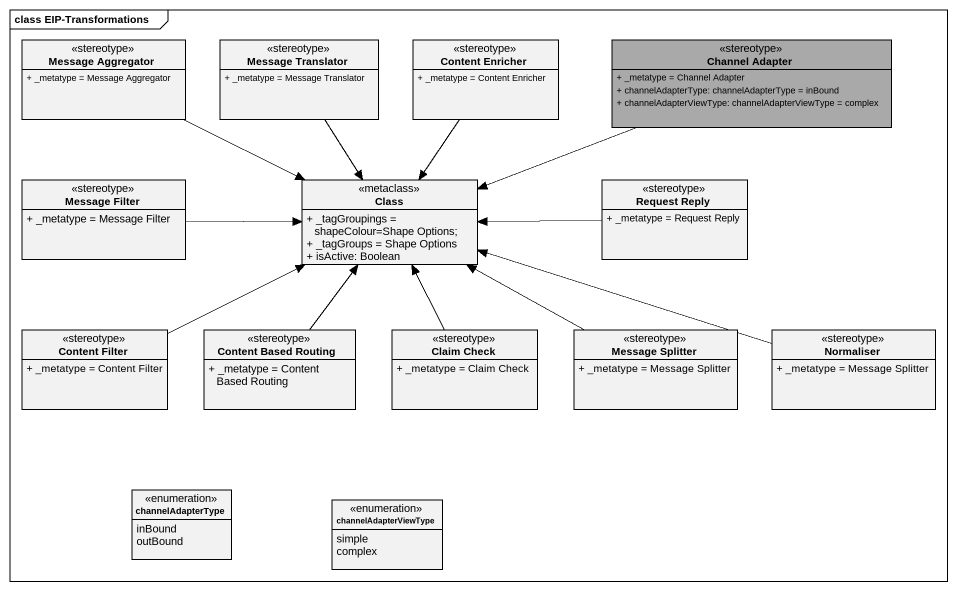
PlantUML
@startuml
mainframe class EIP-Transformations
hide circle
hide empty members
skinparam classAttributeIconSize 0
class "Message Aggregator" as Message_Aggregator <<stereotype>> {
  + _metatype = Message Aggregator
}
class "Message Translator" as Message_Translator <<stereotype>> {
  + _metatype = Message Translator
}
class "Content Enricher" as Content_Enricher <<stereotype>> {
  + _metatype = Content Enricher
}
class "Channel Adapter" as Channel_Adapter <<stereotype>> #A9A9A9 {
  + _metatype = Channel Adapter
  + channelAdapterType: channelAdapterType = inBound
  + channelAdapterViewType: channelAdapterViewType = complex
}
class "Message Filter" as Message_Filter <<stereotype>> {
  + _metatype = Message Filter
}
class "Class" as Class_ <<metaclass>> {
  + _tagGroupings = shapeColour=Shape Options;
  + _tagGroups = Shape Options
  + isActive: Boolean
}
class "Request Reply" as Request_Reply <<stereotype>> {
  + _metatype = Request Reply
}
class "Content Filter" as Content_Filter <<stereotype>> {
  + _metatype = Content Filter
}
class "Content Based Routing" as Content_Based_Routing <<stereotype>> {
  + _metatype = Content Based Routing
}
class "Claim Check" as Claim_Check <<stereotype>> {
  + _metatype = Claim Check
}
class "Message Splitter" as Message_Splitter <<stereotype>> {
  + _metatype = Message Splitter
}
class Normaliser <<stereotype>> {
  + _metatype = Message Splitter
}
enum channelAdapterType {
  inBound
  outBound
}
enum channelAdapterViewType {
  simple
  complex
}
Message_Aggregator -right-> Class_
Message_Translator --> Class_
Content_Enricher --> Class_
Channel_Adapter -left-> Class_
Message_Filter -right-> Class_
Request_Reply -left-> Class_
Content_Filter -right-> Class_
Content_Based_Routing -up-> Class_
Claim_Check -up-> Class_
Message_Splitter -left-> Class_
Normaliser -left-> Class_
@enduml
